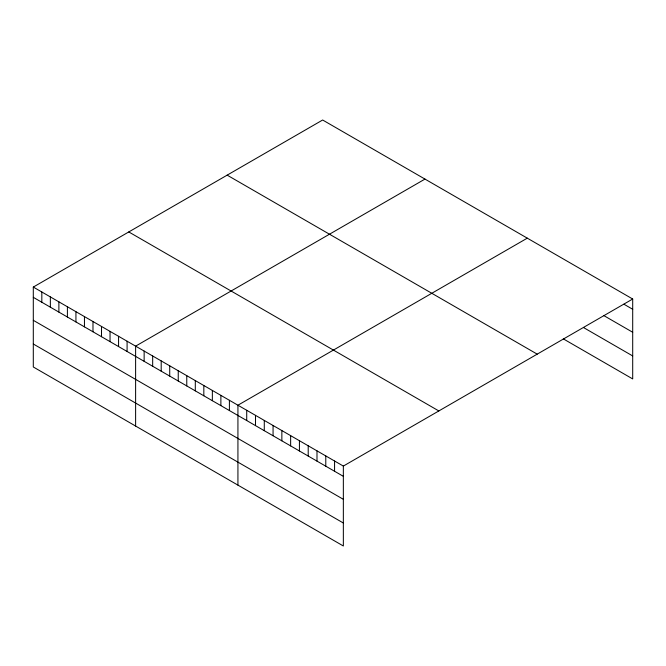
<?xml version="1.0" encoding="UTF-8"?>
<svg xmlns="http://www.w3.org/2000/svg" width="666" height="666" viewBox="0 0 666 666"><rect width="100%" height="100%" fill="white"/><g stroke="black" fill="none" stroke-linecap="round" stroke-linejoin="round"><path stroke-width="1" d="M632.7 299.017L343.348 466.075L343.348 545.987L33.3 366.983L33.3 287.071L322.652 120.013L632.7 299.017L632.7 378.929L563.303 338.861M424.966 179.087L135.614 346.145L135.614 426.049M527.281 238.162L237.929 405.211L237.929 485.123M623.917 304.204L632.7 309.274M603.712 315.526L632.7 332.259M583.508 327.539L632.7 355.944M227.164 175.141L537.212 354.145M128.788 231.943L438.836 410.947M33.3 287.071L343.348 466.075M33.3 297.327L343.348 476.332M33.3 320.313L343.348 499.317M33.3 343.997L343.348 523.001M334.565 461.005L334.565 471.262M325.782 455.935L325.782 466.192M316.991 450.857L316.991 461.113M308.208 445.787L308.208 456.043M299.425 440.717L299.425 450.974M290.642 435.647L290.642 445.904M281.86 430.577L281.86 440.825M273.068 425.499L273.068 435.755M264.285 420.429L264.285 430.686M255.503 415.359L255.503 425.616M246.72 410.289L246.72 420.546M229.404 400.291L229.404 410.547M220.879 395.371L220.879 405.627M212.354 390.442L212.354 400.699M203.829 385.522L203.829 395.779M195.304 380.602L195.304 390.859M186.771 375.682L186.771 385.93M178.247 370.754L178.247 381.01M169.722 365.834L169.722 376.09M161.197 360.914L161.197 371.17M152.672 355.985L152.672 366.242M144.139 351.065L144.139 361.322M127.089 341.217L127.089 351.473M118.565 336.297L118.565 346.553M110.04 331.377L110.04 341.633M101.507 326.448L101.507 336.705M92.982 321.528L92.982 331.785M84.457 316.608L84.457 326.864M75.932 311.688L75.932 321.936M67.408 306.76L67.408 317.016M58.883 301.84L58.883 312.096M50.35 296.919L50.35 307.176M41.825 291.991L41.825 302.247"/></g></svg>
